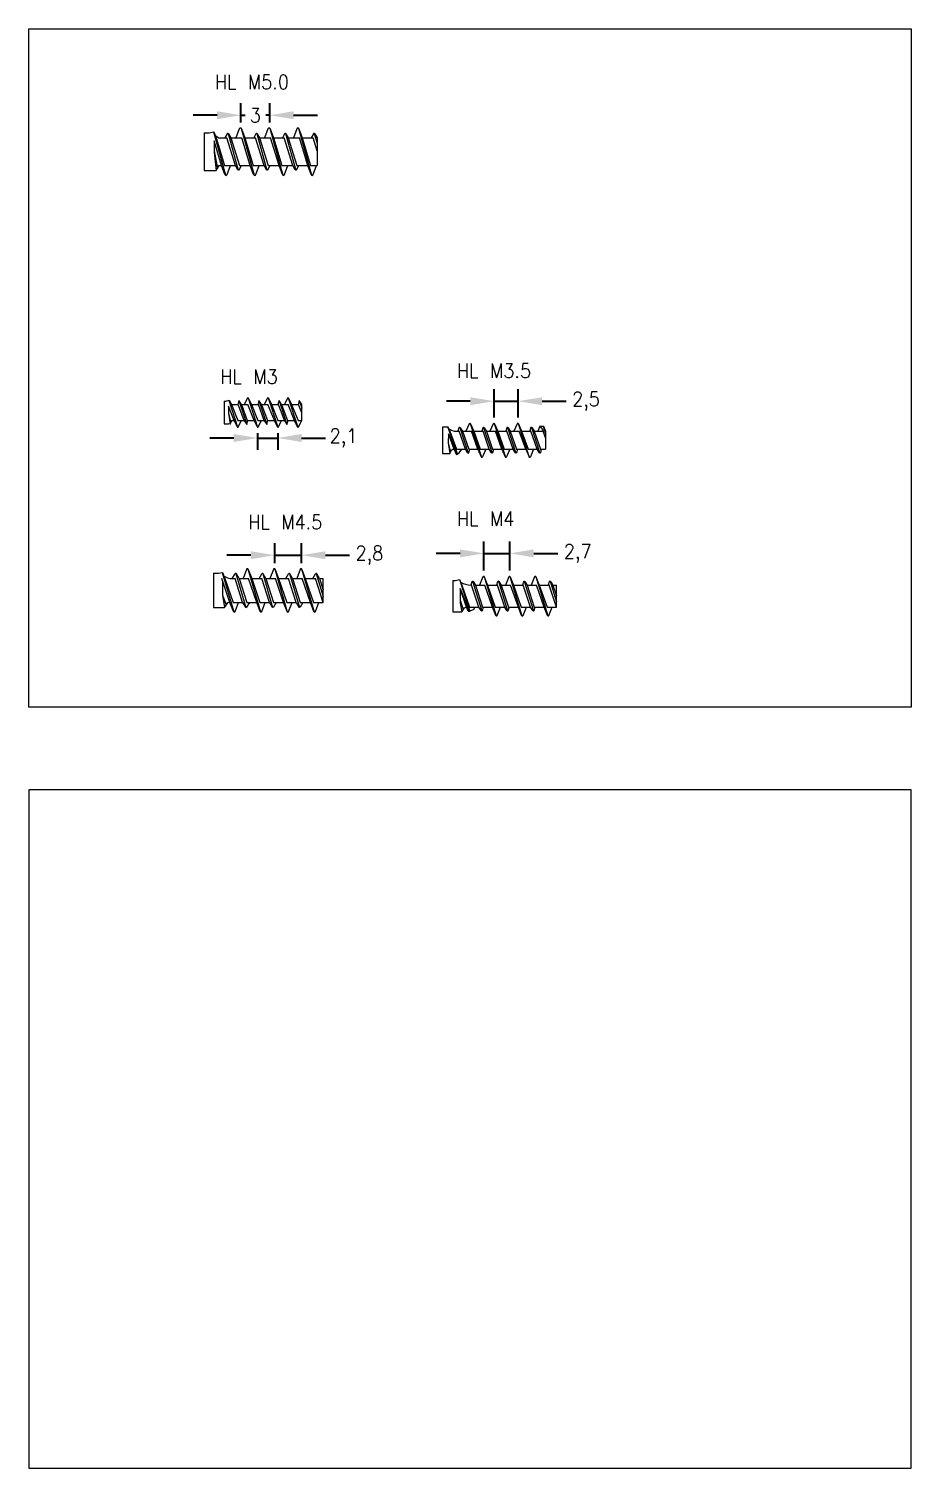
# Model space of a CAD drawing. Header units: millimetres. Extents: x 1190 to 1493, y 468 to 700.
# Drawn here: x 1401.1 to 1493.3, y 468.5 to 618.9 of the extents above; entities that cross this region are included whole.
import ezdxf

# ---------------------------------------------------------------- set-up
doc = ezdxf.new("R2010")
doc.units = ezdxf.units.MM
doc.styles.add('数字', font='txt.shx', dxfattribs={"width": 0.9, "height": 3, "bigfont": 'gbcbig.shx'})
doc.dimstyles.new('本新', dxfattribs={"dimtxt": 2.5, "dimasz": 2.5, "dimexe": 1.25, "dimexo": 0.625, "dimtad": 0, "dimtih": 1, "dimtoh": 1, "dimtxsty": '数字', "dimcen": 2.5, "dimadec": 0, "dimazin": 0, "dimtfac": 1, "dimtmove": 0, "dimatfit": 3, "dimfxl": 0, "dimarcsym": 0})

# ---------------------------------------------------------------- blocks, each defined once
blk = doc.blocks.new('*D7')
at = {"color": 0, "lineweight": -2, "ltscale": 0.5}
for p, q in [((1449.69, 578.31), (1449.69, 581.26)), ((1452.19, 578.31), (1452.19, 581.26)), ((1447.19, 580.01), (1444.69, 580.01)), ((1449.69, 580.01), (1452.19, 580.01)), ((1454.69, 580.01), (1457.19, 580.01))]:
    blk.add_line(p, q, dxfattribs=at)
at = {"color": 0, "ltscale": 0.5}
for points in [[(1447.19, 580.42), (1447.19, 579.59), (1449.69, 580.01)], [(1454.69, 580.42), (1454.69, 579.59), (1452.19, 580.01)]]:
    blk.add_solid(points, dxfattribs=at)
at = {"layer": 'Defpoints', "color": 0, "ltscale": 0.5}
for p in [(1452.19, 580.01), (1449.69, 577.69), (1452.19, 577.69)]:
    blk.add_point(p, dxfattribs=at)
at = {"color": 0, "lineweight": 5, "ltscale": 0.5, "insert": (1459.28, 580.01), "char_height": 3, "attachment_point": 5, "style": '数字'}
blk.add_mtext('{\\H0.5x;2,5}', dxfattribs=at)
blk = doc.blocks.new('*D8')
at = {"color": 0, "lineweight": -2, "ltscale": 0.5}
for p, q in [((1424.97, 576.67), (1424.97, 574.91)), ((1427.07, 576.67), (1427.07, 574.91)), ((1422.47, 576.16), (1419.97, 576.16)), ((1424.97, 576.16), (1427.07, 576.16)), ((1429.57, 576.16), (1432.07, 576.16))]:
    blk.add_line(p, q, dxfattribs=at)
at = {"color": 0, "ltscale": 0.5}
for points in [[(1422.47, 576.58), (1422.47, 575.74), (1424.97, 576.16)], [(1429.57, 576.58), (1429.57, 575.74), (1427.07, 576.16)]]:
    blk.add_solid(points, dxfattribs=at)
at = {"layer": 'Defpoints', "color": 0, "ltscale": 0.5}
for p in [(1424.97, 577.3), (1427.07, 577.3), (1427.07, 576.16)]:
    blk.add_point(p, dxfattribs=at)
at = {"color": 0, "lineweight": 5, "ltscale": 0.5, "insert": (1433.94, 576.16), "char_height": 3, "attachment_point": 5, "style": '数字'}
blk.add_mtext('{\\H0.5x;2,1}', dxfattribs=at)
blk = doc.blocks.new('*D9')
at = {"color": 0, "lineweight": -2, "ltscale": 0.5}
for p, q in [((1448.62, 562.31), (1448.62, 565.35)), ((1451.32, 562.31), (1451.32, 565.35)), ((1446.12, 564.1), (1443.62, 564.1)), ((1448.62, 564.1), (1451.32, 564.1)), ((1453.82, 564.1), (1456.32, 564.1))]:
    blk.add_line(p, q, dxfattribs=at)
at = {"color": 0, "ltscale": 0.5}
for points in [[(1446.12, 564.51), (1446.12, 563.68), (1448.62, 564.1)], [(1453.82, 564.51), (1453.82, 563.68), (1451.32, 564.1)]]:
    blk.add_solid(points, dxfattribs=at)
at = {"layer": 'Defpoints', "color": 0, "ltscale": 0.5}
for p in [(1451.32, 564.1), (1448.62, 561.68), (1451.32, 561.68)]:
    blk.add_point(p, dxfattribs=at)
at = {"color": 0, "lineweight": 5, "ltscale": 0.5, "insert": (1458.41, 564.1), "char_height": 3, "attachment_point": 5, "style": '数字'}
blk.add_mtext('{\\H0.5x;2,7}', dxfattribs=at)
blk = doc.blocks.new('*D10')
at = {"color": 0, "lineweight": -2, "ltscale": 0.5}
for p, q in [((1426.76, 563.09), (1426.76, 565.16)), ((1429.56, 563.09), (1429.56, 565.16)), ((1424.26, 563.91), (1421.76, 563.91)), ((1426.76, 563.91), (1429.56, 563.91)), ((1432.06, 563.91), (1434.56, 563.91))]:
    blk.add_line(p, q, dxfattribs=at)
at = {"color": 0, "ltscale": 0.5}
for points in [[(1424.26, 564.32), (1424.26, 563.49), (1426.76, 563.91)], [(1432.06, 564.32), (1432.06, 563.49), (1429.56, 563.91)]]:
    blk.add_solid(points, dxfattribs=at)
at = {"layer": 'Defpoints', "color": 0, "ltscale": 0.5}
for p in [(1429.56, 563.91), (1426.76, 562.47), (1429.56, 562.47)]:
    blk.add_point(p, dxfattribs=at)
at = {"color": 0, "lineweight": 5, "ltscale": 0.5, "insert": (1436.65, 563.91), "char_height": 3, "attachment_point": 5, "style": '数字'}
blk.add_mtext('{\\H0.5x;2,8}', dxfattribs=at)
blk = doc.blocks.new('*D11')
at = {"color": 0, "lineweight": -2, "ltscale": 0.5}
for p, q in [((1423.23, 609.16), (1423.23, 611.15)), ((1426.23, 609.16), (1426.23, 611.15)), ((1420.73, 609.9), (1418.23, 609.9)), ((1423.23, 609.9), (1423.66, 609.9)), ((1426.23, 609.9), (1425.81, 609.9)), ((1428.73, 609.9), (1431.23, 609.9))]:
    blk.add_line(p, q, dxfattribs=at)
at = {"color": 0, "ltscale": 0.5}
for points in [[(1420.73, 610.32), (1420.73, 609.49), (1423.23, 609.9)], [(1428.73, 610.32), (1428.73, 609.49), (1426.23, 609.9)]]:
    blk.add_solid(points, dxfattribs=at)
at = {"layer": 'Defpoints', "color": 0, "ltscale": 0.5}
for p in [(1426.23, 609.9), (1423.23, 608.54), (1426.23, 608.54)]:
    blk.add_point(p, dxfattribs=at)
at = {"color": 0, "lineweight": 5, "ltscale": 0.5, "insert": (1424.73, 609.9), "char_height": 3, "attachment_point": 5, "style": '数字'}
blk.add_mtext('{\\H0.5x;3}', dxfattribs=at)

msp = doc.modelspace()

# ---------------------------------------------------------------- linework, layer by layer
at = {"lineweight": 5, "ltscale": 0.5}
for p, q in [((1419.39, 608.058), (1419.895, 608.058)), ((1419.39, 608.058), (1419.39, 604.118)), ((1419.895, 608.058), (1420.396, 608.162)), ((1420.342, 608.151), (1421.596, 603.635)), ((1420.396, 608.162), (1420.627, 607.538)), ((1421.791, 607.962), (1421.556, 607.531)), ((1421.884, 608.001), (1422.947, 604.172)), ((1421.931, 607.964), (1422.176, 607.538)), ((1423.052, 608.483), (1422.703, 607.538)), ((1423.234, 608.54), (1424.596, 603.635)), ((1423.278, 608.483), (1423.627, 607.538)), ((1424.791, 607.962), (1424.556, 607.531)), ((1424.884, 608.001), (1425.947, 604.172)), ((1424.931, 607.964), (1425.176, 607.538)), ((1426.052, 608.483), (1425.703, 607.538)), ((1426.234, 608.54), (1427.596, 603.635)), ((1426.278, 608.483), (1426.627, 607.538)), ((1427.791, 607.962), (1427.556, 607.531)), ((1427.884, 608.001), (1428.947, 604.172)), ((1427.931, 607.964), (1428.176, 607.538)), ((1429.052, 608.483), (1428.703, 607.538)), ((1429.234, 608.54), (1430.596, 603.635)), ((1429.278, 608.483), (1429.627, 607.538)), ((1430.791, 607.962), (1430.556, 607.531)), ((1430.884, 608.001), (1431.176, 606.949)), ((1430.931, 607.964), (1431.176, 607.538)), ((1421.203, 604.638), (1420.424, 607.225)), ((1420.424, 607.225), (1420.424, 606.002)), ((1420.627, 607.538), (1421.5, 604.638)), ((1420.924, 607.538), (1421.757, 607.538)), ((1422.654, 604.638), (1421.757, 607.538)), ((1422.176, 607.538), (1423.331, 607.538)), ((1422.176, 607.538), (1423.073, 604.638)), ((1424.203, 604.638), (1423.331, 607.538)), ((1423.627, 607.538), (1424.757, 607.538)), ((1423.627, 607.538), (1424.5, 604.638)), ((1425.654, 604.638), (1424.757, 607.538)), ((1425.176, 607.538), (1426.331, 607.538)), ((1425.176, 607.538), (1426.073, 604.638)), ((1427.203, 604.638), (1426.331, 607.538)), ((1426.627, 607.538), (1427.757, 607.538)), ((1426.627, 607.538), (1427.5, 604.638)), ((1428.654, 604.638), (1427.757, 607.538)), ((1428.176, 607.538), (1429.331, 607.538)), ((1428.176, 607.538), (1429.073, 604.638)), ((1430.203, 604.638), (1429.331, 607.538)), ((1429.627, 607.538), (1430.757, 607.538)), ((1429.627, 607.538), (1430.5, 604.638)), ((1431.176, 606.185), (1430.757, 607.538)), ((1431.176, 607.538), (1431.176, 604.638)), ((1420.424, 606.184), (1420.741, 604.509)), ((1420.424, 606.002), (1420.621, 604.128)), ((1419.39, 604.118), (1420.424, 604.118)), ((1420.424, 604.118), (1420.623, 604.118)), ((1420.623, 604.118), (1420.966, 604.638)), ((1420.966, 604.638), (1421.203, 604.638)), ((1421.552, 603.692), (1421.203, 604.638)), ((1421.5, 604.638), (1422.654, 604.638)), ((1421.778, 603.692), (1422.127, 604.638)), ((1422.901, 604.208), (1422.654, 604.638)), ((1423.04, 604.208), (1423.287, 604.638)), ((1423.073, 604.638), (1424.203, 604.638)), ((1424.552, 603.692), (1424.203, 604.638)), ((1424.5, 604.638), (1425.654, 604.638)), ((1424.778, 603.692), (1425.127, 604.638)), ((1425.901, 604.208), (1425.654, 604.638)), ((1426.04, 604.208), (1426.287, 604.638)), ((1426.073, 604.638), (1427.203, 604.638)), ((1427.552, 603.692), (1427.203, 604.638)), ((1427.5, 604.638), (1428.654, 604.638)), ((1427.778, 603.692), (1428.127, 604.638)), ((1428.901, 604.208), (1428.654, 604.638)), ((1429.04, 604.208), (1429.287, 604.638)), ((1429.073, 604.638), (1430.203, 604.638)), ((1430.552, 603.692), (1430.203, 604.638)), ((1430.5, 604.638), (1431.176, 604.638)), ((1430.778, 603.692), (1431.127, 604.638)), ((1421.456, 580.01), (1421.634, 580.01)), ((1421.456, 580.01), (1421.456, 577.65)), ((1421.634, 580.01), (1422.005, 580.113)), ((1422.517, 577.98), (1421.918, 579.495)), ((1421.918, 579.495), (1421.918, 578.745)), ((1421.954, 580.099), (1422.873, 577.296)), ((1422.005, 580.113), (1422.223, 579.68)), ((1422.223, 579.68), (1422.953, 579.68)), ((1422.223, 579.68), (1422.895, 577.974)), ((1423.01, 580.08), (1422.895, 579.68)), ((1423.56, 577.98), (1422.953, 579.68)), ((1423.01, 580.08), (1423.83, 577.58)), ((1423.28, 579.68), (1423.01, 580.08)), ((1423.28, 579.68), (1423.888, 577.98)), ((1423.28, 579.68), (1423.945, 579.68)), ((1423.9, 580.341), (1423.567, 579.68)), ((1424.617, 577.98), (1423.945, 579.68)), ((1423.967, 580.364), (1424.973, 577.296)), ((1423.99, 580.341), (1424.323, 579.68)), ((1424.323, 579.68), (1425.053, 579.68)), ((1424.323, 579.68), (1424.995, 577.974)), ((1425.11, 580.08), (1424.995, 579.68)), ((1425.66, 577.98), (1425.053, 579.68)), ((1425.11, 580.08), (1425.93, 577.58)), ((1425.38, 579.68), (1425.11, 580.08)), ((1425.38, 579.68), (1425.988, 577.98)), ((1425.38, 579.68), (1426.045, 579.68)), ((1426, 580.341), (1425.667, 579.68)), ((1426.717, 577.98), (1426.045, 579.68)), ((1426.067, 580.364), (1427.073, 577.296)), ((1426.09, 580.341), (1426.423, 579.68)), ((1426.423, 579.68), (1427.153, 579.68)), ((1426.423, 579.68), (1427.095, 577.974)), ((1427.21, 580.08), (1427.095, 579.68)), ((1427.76, 577.98), (1427.153, 579.68)), ((1427.21, 580.08), (1428.03, 577.58)), ((1427.48, 579.68), (1427.21, 580.08)), ((1427.48, 579.68), (1428.088, 577.98)), ((1427.48, 579.68), (1428.145, 579.68)), ((1428.1, 580.341), (1427.767, 579.68)), ((1428.817, 577.98), (1428.145, 579.68)), ((1428.167, 580.364), (1429.173, 577.296)), ((1428.19, 580.341), (1428.523, 579.68)), ((1428.523, 579.68), (1429.253, 579.68)), ((1428.523, 579.68), (1429.195, 577.974)), ((1429.31, 580.08), (1429.195, 579.68)), ((1429.573, 578.784), (1429.253, 579.68)), ((1429.31, 580.08), (1429.573, 579.278)), ((1429.58, 579.68), (1429.31, 580.08)), ((1429.573, 577.98), (1429.573, 579.69)), ((1421.918, 578.745), (1422.086, 577.592)), ((1421.918, 578.745), (1422.133, 577.859)), ((1422.086, 577.592), (1422.273, 577.98)), ((1422.273, 577.98), (1422.517, 577.98)), ((1422.85, 577.318), (1422.517, 577.98)), ((1422.893, 577.98), (1423.56, 577.98)), ((1422.94, 577.318), (1423.273, 577.98)), ((1423.56, 577.98), (1423.83, 577.58)), ((1423.83, 577.58), (1423.945, 577.98)), ((1423.888, 577.98), (1424.617, 577.98)), ((1424.95, 577.318), (1424.617, 577.98)), ((1424.993, 577.98), (1425.66, 577.98)), ((1425.04, 577.318), (1425.373, 577.98)), ((1425.66, 577.98), (1425.93, 577.58)), ((1425.93, 577.58), (1426.045, 577.98)), ((1425.988, 577.98), (1426.717, 577.98)), ((1427.05, 577.318), (1426.717, 577.98)), ((1427.093, 577.98), (1427.76, 577.98)), ((1427.14, 577.318), (1427.473, 577.98)), ((1427.76, 577.98), (1428.03, 577.58)), ((1428.03, 577.58), (1428.145, 577.98)), ((1428.088, 577.98), (1428.817, 577.98)), ((1429.15, 577.318), (1428.817, 577.98)), ((1429.193, 577.98), (1429.573, 577.98)), ((1429.24, 577.318), (1429.573, 577.98)), ((1421.456, 577.65), (1421.918, 577.65)), ((1422.086, 577.592), (1421.918, 577.65)), ((1444.283, 577.326), (1444.431, 577.326)), ((1444.283, 577.326), (1444.283, 574.526)), ((1444.431, 577.326), (1444.854, 577.342)), ((1444.854, 577.342), (1445.054, 576.876)), ((1445.869, 574.51), (1444.854, 577.342)), ((1444.904, 576.607), (1444.865, 575.651)), ((1445.488, 574.976), (1444.904, 576.607)), ((1444.904, 576.607), (1445.746, 574.433)), ((1445.054, 576.876), (1445.735, 574.976)), ((1445.536, 576.876), (1446.019, 576.876)), ((1445.995, 577.209), (1445.896, 576.876)), ((1446.677, 574.976), (1446.019, 576.876)), ((1446.081, 577.266), (1446.962, 574.587)), ((1446.139, 577.229), (1446.365, 576.876)), ((1446.365, 576.876), (1447.024, 574.976)), ((1446.365, 576.876), (1447.307, 576.876)), ((1447.073, 577.655), (1446.738, 576.876)), ((1447.191, 577.69), (1448.351, 574.163)), ((1447.22, 577.655), (1447.554, 576.876)), ((1447.988, 574.976), (1447.307, 576.876)), ((1447.554, 576.876), (1448.519, 576.876)), ((1447.554, 576.876), (1448.235, 574.976)), ((1448.495, 577.209), (1448.396, 576.876)), ((1449.177, 574.976), (1448.519, 576.876)), ((1448.581, 577.266), (1449.462, 574.587)), ((1448.639, 577.229), (1448.865, 576.876)), ((1448.865, 576.876), (1449.524, 574.976)), ((1448.865, 576.876), (1449.807, 576.876)), ((1449.573, 577.655), (1449.238, 576.876)), ((1449.691, 577.69), (1450.851, 574.163)), ((1449.72, 577.655), (1450.054, 576.876)), ((1450.488, 574.976), (1449.807, 576.876)), ((1450.054, 576.876), (1451.019, 576.876)), ((1450.054, 576.876), (1450.735, 574.976)), ((1450.995, 577.209), (1450.896, 576.876)), ((1451.677, 574.976), (1451.019, 576.876)), ((1451.081, 577.266), (1451.962, 574.587)), ((1451.139, 577.229), (1451.365, 576.876)), ((1451.365, 576.876), (1452.024, 574.976)), ((1451.365, 576.876), (1452.307, 576.876)), ((1452.073, 577.655), (1451.738, 576.876)), ((1452.191, 577.69), (1453.351, 574.163)), ((1452.22, 577.655), (1452.554, 576.876)), ((1452.988, 574.976), (1452.307, 576.876)), ((1452.554, 576.876), (1453.519, 576.876)), ((1452.554, 576.876), (1453.235, 574.976)), ((1453.495, 577.209), (1453.396, 576.876)), ((1454.177, 574.976), (1453.519, 576.876)), ((1453.581, 577.266), (1454.462, 574.587)), ((1453.639, 577.229), (1453.865, 576.876)), ((1453.865, 576.876), (1454.524, 574.976)), ((1453.865, 576.876), (1454.807, 576.876)), ((1454.457, 577.386), (1454.238, 576.876)), ((1454.457, 577.386), (1454.835, 577.386)), ((1454.457, 577.386), (1454.749, 577.04)), ((1454.749, 577.04), (1454.807, 576.876)), ((1454.791, 577.386), (1455.054, 576.586)), ((1455.054, 576.188), (1454.807, 576.876)), ((1454.835, 577.386), (1455.054, 576.876)), ((1455.054, 576.876), (1455.054, 574.976)), ((1444.865, 575.651), (1445.059, 574.526)), ((1444.865, 575.651), (1445.081, 574.774)), ((1445.059, 574.526), (1445.184, 574.848)), ((1445.746, 574.433), (1445.488, 574.976)), ((1445.735, 574.976), (1446.677, 574.976)), ((1446.03, 574.611), (1446.304, 574.976)), ((1446.904, 574.623), (1446.677, 574.976)), ((1447.024, 574.976), (1447.988, 574.976)), ((1447.048, 574.644), (1447.146, 574.976)), ((1447.988, 574.976), (1448.323, 574.197)), ((1448.235, 574.976), (1449.177, 574.976)), ((1448.804, 574.976), (1448.47, 574.197)), ((1449.404, 574.623), (1449.177, 574.976)), ((1449.524, 574.976), (1450.488, 574.976)), ((1449.548, 574.644), (1449.646, 574.976)), ((1450.488, 574.976), (1450.823, 574.197)), ((1450.735, 574.976), (1451.677, 574.976)), ((1451.304, 574.976), (1450.97, 574.197)), ((1451.904, 574.623), (1451.677, 574.976)), ((1452.024, 574.976), (1452.988, 574.976)), ((1452.048, 574.644), (1452.146, 574.976)), ((1452.988, 574.976), (1453.323, 574.197)), ((1453.235, 574.976), (1454.177, 574.976)), ((1453.804, 574.976), (1453.47, 574.197)), ((1454.404, 574.623), (1454.177, 574.976)), ((1454.524, 574.976), (1455.054, 574.976)), ((1454.548, 574.644), (1454.646, 574.976)), ((1444.283, 574.526), (1445.059, 574.526)), ((1445.746, 574.433), (1446.03, 574.611)), ((1420.344, 562.025), (1420.867, 562.025)), ((1420.344, 562.025), (1420.344, 558.425)), ((1420.867, 562.025), (1421.312, 562.106)), ((1422.08, 558.975), (1421.22, 561.475)), ((1421.269, 562.099), (1422.469, 557.984)), ((1421.312, 562.106), (1421.551, 561.475)), ((1421.551, 561.475), (1422.41, 558.975)), ((1422.078, 561.475), (1422.606, 561.475)), ((1422.323, 561.475), (1422.607, 561.958)), ((1423.402, 558.975), (1422.606, 561.475)), ((1422.699, 561.993), (1423.731, 558.457)), ((1423.028, 561.475), (1422.745, 561.958)), ((1423.028, 561.475), (1423.825, 558.975)), ((1423.028, 561.475), (1424.02, 561.475)), ((1423.819, 562.425), (1423.459, 561.475)), ((1423.961, 562.466), (1425.269, 557.984)), ((1423.991, 562.425), (1424.351, 561.475)), ((1424.88, 558.975), (1424.02, 561.475)), ((1424.351, 561.475), (1425.406, 561.475)), ((1424.351, 561.475), (1425.21, 558.975)), ((1425.123, 561.475), (1425.407, 561.958)), ((1426.202, 558.975), (1425.406, 561.475)), ((1425.499, 561.993), (1426.531, 558.457)), ((1425.828, 561.475), (1425.545, 561.958)), ((1425.828, 561.475), (1426.625, 558.975)), ((1425.828, 561.475), (1426.82, 561.475)), ((1426.619, 562.425), (1426.259, 561.475)), ((1426.761, 562.466), (1428.069, 557.984)), ((1426.791, 562.425), (1427.151, 561.475)), ((1427.68, 558.975), (1426.82, 561.475)), ((1427.151, 561.475), (1428.206, 561.475)), ((1427.151, 561.475), (1428.01, 558.975)), ((1427.923, 561.475), (1428.207, 561.958)), ((1429.002, 558.975), (1428.206, 561.475)), ((1428.299, 561.993), (1429.331, 558.457)), ((1428.628, 561.475), (1428.345, 561.958)), ((1428.628, 561.475), (1429.425, 558.975)), ((1428.628, 561.475), (1429.62, 561.475)), ((1429.419, 562.425), (1429.059, 561.475)), ((1429.561, 562.466), (1430.869, 557.984)), ((1429.591, 562.425), (1429.951, 561.475)), ((1430.48, 558.975), (1429.62, 561.475)), ((1429.951, 561.475), (1431.006, 561.475)), ((1429.951, 561.475), (1430.81, 558.975)), ((1430.723, 561.475), (1431.007, 561.958)), ((1431.802, 558.975), (1431.006, 561.475)), ((1431.099, 561.993), (1431.802, 559.583)), ((1431.428, 561.475), (1431.145, 561.958)), ((1431.428, 561.475), (1431.802, 560.3)), ((1431.428, 561.475), (1431.802, 561.475)), ((1431.802, 558.975), (1431.802, 561.475)), ((1445.651, 561.264), (1446.059, 561.383)), ((1446.059, 561.383), (1446.299, 560.784)), ((1446.059, 561.383), (1447.148, 558.064)), ((1448.504, 561.648), (1448.159, 560.784)), ((1448.625, 561.684), (1449.883, 557.584)), ((1448.653, 561.648), (1448.999, 560.784)), ((1451.204, 561.648), (1450.859, 560.784)), ((1451.325, 561.684), (1452.583, 557.584)), ((1451.353, 561.648), (1451.699, 560.784)), ((1453.904, 561.648), (1453.559, 560.784)), ((1454.025, 561.684), (1455.283, 557.584)), ((1454.053, 561.648), (1454.399, 560.784)), ((1421.296, 561.253), (1421.299, 559.727)), ((1445.359, 561.264), (1445.651, 561.264)), ((1445.359, 561.264), (1445.359, 558.004)), ((1446.809, 558.484), (1446.125, 560.436)), ((1446.125, 560.436), (1446.125, 558.906)), ((1446.125, 560.436), (1447.063, 558.064)), ((1446.299, 560.784), (1447.104, 558.484)), ((1447.345, 561.127), (1447.229, 560.784)), ((1447.229, 560.784), (1447.33, 560.784)), ((1448.085, 558.484), (1447.33, 560.784)), ((1447.429, 561.181), (1448.378, 558.086)), ((1447.487, 561.145), (1447.722, 560.784)), ((1447.722, 560.784), (1448.477, 558.484)), ((1447.722, 560.784), (1448.704, 560.784)), ((1449.509, 558.484), (1448.704, 560.784)), ((1448.999, 560.784), (1450.03, 560.784)), ((1448.999, 560.784), (1449.804, 558.484)), ((1450.045, 561.127), (1449.929, 560.784)), ((1450.785, 558.484), (1450.03, 560.784)), ((1450.129, 561.181), (1451.078, 558.086)), ((1450.187, 561.145), (1450.422, 560.784)), ((1450.422, 560.784), (1451.177, 558.484)), ((1450.422, 560.784), (1451.404, 560.784)), ((1452.209, 558.484), (1451.404, 560.784)), ((1451.699, 560.784), (1452.73, 560.784)), ((1451.699, 560.784), (1452.504, 558.484)), ((1452.745, 561.127), (1452.629, 560.784)), ((1453.485, 558.484), (1452.73, 560.784)), ((1452.829, 561.181), (1453.778, 558.086)), ((1452.887, 561.145), (1453.122, 560.784)), ((1453.122, 560.784), (1453.877, 558.484)), ((1453.122, 560.784), (1454.104, 560.784)), ((1454.909, 558.484), (1454.104, 560.784)), ((1454.399, 560.784), (1455.43, 560.784)), ((1454.399, 560.784), (1455.204, 558.484)), ((1455.445, 561.127), (1455.329, 560.784)), ((1456.185, 558.484), (1455.43, 560.784)), ((1455.529, 561.181), (1456.185, 559.042)), ((1455.587, 561.145), (1455.822, 560.784)), ((1455.822, 560.784), (1456.185, 559.677)), ((1455.822, 560.784), (1456.185, 560.784)), ((1456.185, 558.484), (1456.185, 560.784)), ((1420.344, 558.425), (1421.491, 558.425)), ((1421.299, 559.727), (1421.491, 558.425)), ((1421.299, 559.727), (1421.649, 558.798)), ((1421.491, 558.425), (1421.845, 558.926)), ((1422.44, 558.025), (1422.08, 558.975)), ((1422.41, 558.975), (1423.402, 558.975)), ((1422.611, 558.025), (1422.971, 558.975)), ((1423.402, 558.975), (1423.686, 558.492)), ((1424.107, 558.975), (1423.824, 558.492)), ((1423.825, 558.975), (1424.88, 558.975)), ((1425.24, 558.025), (1424.88, 558.975)), ((1425.21, 558.975), (1426.202, 558.975)), ((1425.411, 558.025), (1425.771, 558.975)), ((1426.202, 558.975), (1426.486, 558.492)), ((1426.907, 558.975), (1426.624, 558.492)), ((1426.625, 558.975), (1427.68, 558.975)), ((1428.04, 558.025), (1427.68, 558.975)), ((1428.01, 558.975), (1429.002, 558.975)), ((1428.211, 558.025), (1428.571, 558.975)), ((1429.002, 558.975), (1429.286, 558.492)), ((1429.707, 558.975), (1429.424, 558.492)), ((1429.425, 558.975), (1430.48, 558.975)), ((1430.84, 558.025), (1430.48, 558.975)), ((1430.81, 558.975), (1431.802, 558.975)), ((1431.011, 558.025), (1431.371, 558.975)), ((1446.125, 559.201), (1446.416, 558.338)), ((1446.125, 558.906), (1446.315, 558.004)), ((1446.315, 558.004), (1446.591, 558.414)), ((1446.977, 558.063), (1446.809, 558.484)), ((1447.104, 558.484), (1448.085, 558.484)), ((1447.548, 558.233), (1447.649, 558.484)), ((1448.32, 558.122), (1448.085, 558.484)), ((1448.463, 558.14), (1448.579, 558.484)), ((1448.477, 558.484), (1449.509, 558.484)), ((1449.854, 557.619), (1449.509, 558.484)), ((1449.804, 558.484), (1450.785, 558.484)), ((1450.003, 557.619), (1450.349, 558.484)), ((1451.02, 558.122), (1450.785, 558.484)), ((1451.163, 558.14), (1451.279, 558.484)), ((1451.177, 558.484), (1452.209, 558.484)), ((1452.554, 557.619), (1452.209, 558.484)), ((1452.504, 558.484), (1453.485, 558.484)), ((1452.703, 557.619), (1453.049, 558.484)), ((1453.72, 558.122), (1453.485, 558.484)), ((1453.863, 558.14), (1453.979, 558.484)), ((1453.877, 558.484), (1454.909, 558.484)), ((1455.254, 557.619), (1454.909, 558.484)), ((1455.204, 558.484), (1456.185, 558.484)), ((1455.403, 557.619), (1455.749, 558.484)), ((1445.359, 558.004), (1446.315, 558.004)), ((1446.977, 558.063), (1447.148, 558.064)), ((1447.548, 558.233), (1447.148, 558.064))]:
    msp.add_line(p, q, dxfattribs=at)
at = {"lineweight": 5}
for points in [[(1493.255, 548.005), (1401.062, 548.005), (1401.062, 618.94), (1493.255, 618.94)], [(1493.255, 539.396), (1401.062, 539.396), (1401.062, 468.461), (1493.255, 468.461)]]:
    msp.add_lwpolyline(points, close=True, dxfattribs=at)
at = {"lineweight": 5, "ltscale": 0.5}
for centre, radius, start, end in [((1421.861, 607.924), 0.08, 29.89898, 151.38371), ((1423.165, 608.441), 0.12, 20.28031, 159.71969), ((1424.861, 607.924), 0.08, 29.89898, 151.38371), ((1426.165, 608.441), 0.12, 20.28031, 159.71969), ((1427.861, 607.924), 0.08, 29.89898, 151.38371), ((1429.165, 608.441), 0.12, 20.28031, 159.71969), ((1430.861, 607.924), 0.08, 29.89898, 151.38371), ((1421.882, 609.231), 1.946, 225.22973, 240.49506), ((1421.223, 603.929), 0.754, 109.90508, 129.65934), ((1421.665, 603.734), 0.12, 200.28031, 339.71969), ((1422.971, 604.248), 0.08, 209.89898, 330.10102), ((1424.665, 603.734), 0.12, 200.28031, 339.71969), ((1425.971, 604.248), 0.08, 209.89898, 330.10102), ((1427.665, 603.734), 0.12, 200.28031, 339.71969), ((1428.971, 604.248), 0.08, 209.89898, 330.10102), ((1430.665, 603.734), 0.12, 200.28031, 339.71969), ((1423.945, 580.319), 0.05, 26.74091, 153.25909), ((1426.045, 580.319), 0.05, 26.74091, 153.25909), ((1428.145, 580.319), 0.05, 26.74091, 153.25909), ((1422.379, 577.715), 0.285, 111.70809, 149.57098), ((1422.895, 577.341), 0.05, 206.74091, 333.25909), ((1424.995, 577.341), 0.05, 206.74091, 333.25909), ((1427.095, 577.341), 0.05, 206.74091, 333.25909), ((1429.195, 577.341), 0.05, 206.74091, 333.25909), ((1446.052, 579.01), 2.195, 239.99826, 256.4231), ((1446.071, 577.186), 0.08, 32.72505, 163.50847), ((1447.146, 577.623), 0.08, 23.23885, 156.76115), ((1448.571, 577.186), 0.08, 32.72505, 163.50847), ((1449.646, 577.623), 0.08, 23.23885, 156.76115), ((1451.071, 577.186), 0.08, 32.72505, 163.50847), ((1452.146, 577.623), 0.08, 23.23885, 156.76115), ((1453.571, 577.186), 0.08, 32.72505, 163.50847), ((1445.738, 573.963), 1.043, 103.86284, 129.01365), ((1446.971, 574.666), 0.08, 212.72505, 343.50847), ((1448.396, 574.229), 0.08, 203.23885, 336.76115), ((1449.471, 574.666), 0.08, 212.72505, 343.50847), ((1450.896, 574.229), 0.08, 203.23885, 336.76115), ((1451.971, 574.666), 0.08, 212.72505, 343.50847), ((1453.396, 574.229), 0.08, 203.23885, 336.76115), ((1454.471, 574.666), 0.08, 212.72505, 343.50847), ((1422.579, 563.724), 2.304, 241.01984, 257.45618), ((1422.676, 561.917), 0.08, 30.42646, 149.57354), ((1423.897, 562.39), 0.1, 20.74321, 150.59916), ((1425.476, 561.917), 0.08, 30.42646, 149.57354), ((1426.697, 562.39), 0.1, 20.74321, 150.59916), ((1428.276, 561.917), 0.08, 30.42646, 149.57354), ((1429.497, 562.39), 0.1, 20.74321, 150.59916), ((1431.076, 561.917), 0.08, 30.42646, 149.57354), ((1448.579, 561.618), 0.08, 21.79674, 158.20326), ((1451.279, 561.618), 0.08, 21.79674, 158.20326), ((1453.979, 561.618), 0.08, 21.79674, 158.20326), ((1447.39, 563.338), 2.56, 241.75441, 266.38204), ((1447.42, 561.101), 0.08, 33.00517, 161.35046), ((1450.12, 561.101), 0.08, 33.00517, 161.35046), ((1452.82, 561.101), 0.08, 33.00517, 161.35046), ((1455.52, 561.101), 0.08, 33.00517, 161.35046), ((1422.092, 558.333), 0.642, 91.08928, 133.59829), ((1423.755, 558.533), 0.08, 210.42646, 329.57354), ((1426.555, 558.533), 0.08, 210.42646, 329.57354), ((1429.355, 558.533), 0.08, 210.42646, 329.57354), ((1447.345, 556.437), 2.115, 104.69748, 116.05303), ((1422.533, 558.06), 0.1, 200.74321, 330.59916), ((1425.333, 558.06), 0.1, 200.74321, 330.59916), ((1428.133, 558.06), 0.1, 200.74321, 330.59916), ((1430.933, 558.06), 0.1, 200.74321, 330.59916), ((1448.387, 558.166), 0.08, 213.00517, 341.35046), ((1449.929, 557.649), 0.08, 201.79674, 338.20326), ((1451.087, 558.166), 0.08, 213.00517, 341.35046), ((1452.629, 557.649), 0.08, 201.79674, 338.20326), ((1453.787, 558.166), 0.08, 213.00517, 341.35046), ((1455.329, 557.649), 0.08, 201.79674, 338.20326)]:
    msp.add_arc(centre, radius, start, end, dxfattribs=at)

# ---------------------------------------------------------------- texts
at = {"lineweight": 5, "char_height": 1.5, "width": 19.85793, "attachment_point": 1, "style": '数字'}
for s, insert in [('HL M5.0', (1420.495, 614.139)), ('HL M3.5', (1445.79, 583.941)), ('HL M3', (1421.059, 583.338)), ('HL M4.5', (1423.983, 568.118)), ('HL M4', (1445.79, 568.464))]:
    msp.add_mtext(s, dxfattribs=dict(at, insert=insert))

# ---------------------------------------------------------------- dimensions: what is measured, and where the dimension line sits
at = {"lineweight": 5, "ltscale": 0.5}
for base, p1, p2, picture, middle in [((1426.234, 609.904), (1423.234, 608.54), (1426.234, 608.54), '*D11', (1424.734, 609.904)), ((1452.191, 580.007), (1449.691, 577.69), (1452.191, 577.69), '*D7', (1459.279, 580.007)), ((1427.073, 576.161), (1424.973, 577.296), (1427.073, 577.296), '*D8', (1433.936, 576.161)), ((1429.561, 563.905), (1426.761, 562.466), (1429.561, 562.466), '*D10', (1436.649, 563.905)), ((1451.325, 564.098), (1448.625, 561.684), (1451.325, 561.684), '*D9', (1458.412, 564.098))]:
    dim = msp.add_linear_dim(base=base, p1=p1, p2=p2, text='{\\H0.5x;<>}', dimstyle='本新', dxfattribs=at)
    dim.commit()
    dim.dimension.update_dxf_attribs({"geometry": picture, "text_midpoint": middle})

doc.saveas('drawing.dxf')
